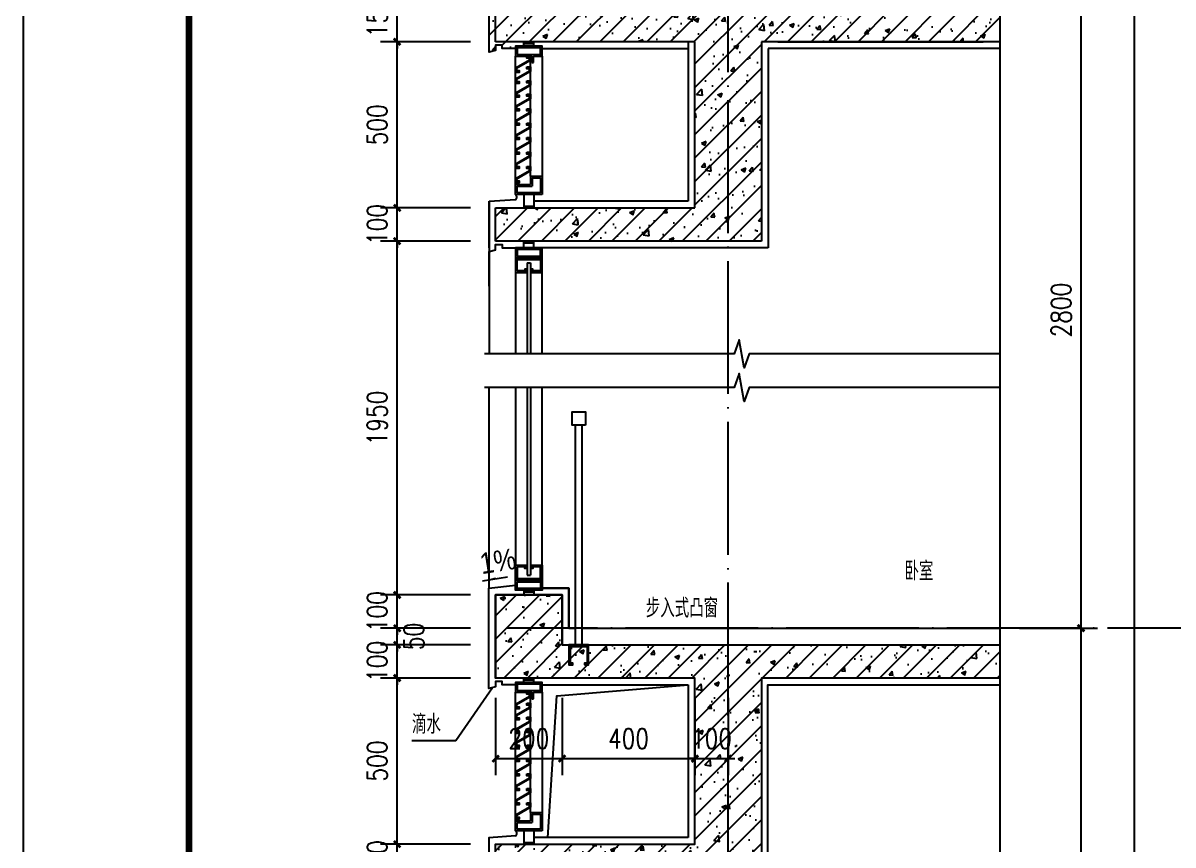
# Model space of a CAD drawing. Extents: x 718358 to 1668613, y -348838 to -159582.
# Drawn here: x 835228 to 838690, y -342008 to -339534 of the extents above; entities that cross this region are included whole.
import ezdxf

# ---------------------------------------------------------------- set-up
doc = ezdxf.new("R2010")
doc.units = 0
doc.header["$LTSCALE"] = 1000
doc.linetypes.add('DOTE', pattern=[2.42, 2, -0.2, 0.02, -0.2])
for name, color, linetype in [('建-可见线', 7, 'Continuous'), ('建-图例填充', 251, 'Continuous'), ('建-图框', 4, 'Continuous'), ('建-墙体', 2, 'Continuous'), ('建-尺寸', 73, 'Continuous'), ('建-引出', 3, 'Continuous'), ('建-影线', 8, 'Continuous'), ('建-房间名', 7, 'Continuous'), ('建-楼梯-护栏', 163, 'Continuous'), ('建-符号', 3, 'Continuous'), ('建-轮廓线', 7, 'Continuous'), ('建-轴网', 14, 'DOTE'), ('建-门窗剖', 4, 'Continuous'), ('建-阳台', 5, 'Continuous')]:
    doc.layers.add(name, color=color, linetype=linetype)
doc.styles.add('_TCH_DIM', font='gt单线西文.shx', dxfattribs={"width": 0.8, "bigfont": 'gt单线中文.shx'})
doc.styles.add('_TCH_SPACE', font='gt单线西文.shx', dxfattribs={"width": 0.8, "height": 5, "bigfont": 'gt单线中文.shx'})
doc.styles.add('DIM_FONT', font='SIMPLEX.shx', dxfattribs={"width": 0.8, "bigfont": 'GBCBIG.shx'})
doc.dimstyles.new('DIMN20', dxfattribs={"dimscale": 0.2, "dimtxt": 300, "dimasz": 100, "dimexe": 250, "dimexo": 300, "dimgap": 150, "dimtad": 1, "dimdec": 0, "dimzin": 0, "dimdsep": 46, "dimtxsty": 'DIM_FONT', "dimblk": 'ARCHTICK', "dimcen": 0.09, "dimdle": 1, "dimclrt": 7, "dimazin": 2, "dimtfac": 1, "dimtdec": 0, "dimtix": 1, "dimtmove": 2, "dimatfit": 3, "dimldrblk": 'ARCHTICK', "dimfxl": 1, "dimtolj": 1, "dimtzin": 0, "dimarcsym": 0})
pattern_1 = [(45, (0, 0), (-35.355339, 35.355339), []), (50, (0, 0), (143.452037, -12.550427), [15, -165]), (355, (0, 0), (-27.750267, 150.438427), [12, -132]), (100.4514, (11.95, -1.05), (115.701876, 137.887908), [12.748038, -140.228422]), (46.1842, (0, 40), (213.44821, -33.103803), [22.5, -247.5]), (96.6356, (17.79, 37.24), (186.93254, 194.823574), [19.12206, -210.3426]), (351.1842, (0, 40), (186.93239, 194.82372), [18, -198]), (21, (20, 30), (119.38141, -80.523778), [15, -165]), (326, (20, 30), (48.663066, 145.03001), [12, -132]), (71.4514, (29.95, 23.29), (168.044526, 64.5061), [12.748038, -140.228422]), (37.5, (0, 0), (2.431971, 66.5787708), [0, -130.4, 0, -134, 0, -132.5]), (7.5, (0, 0), (52.6139075, 78.8823424), [0, -76.4, 0, -127.4, 0, -50.5]), (327.5, (-44.6, 0), (106.7644872, -4.5109743), [0, -50, 0, -156, 0, -207]), (317.5, (-64.6, 0), (116.637234, 20.020996), [0, -65, 0, -103.6, 0, -147])]

# ---------------------------------------------------------------- blocks, each defined once
blk = doc.blocks.new('erff')
at = {"layer": '建-门窗剖'}
for p, q in [((462192.4, 68441.5), (462192.4, 68454.4)), ((462192.4, 68449.4), (462222.4, 68449.4)), ((462222.4, 68441.5), (462222.4, 68454.4)), ((462216.8, 68411.5), (462216.8, 68392.1)), ((462216.8, 68392.1), (462221.2, 68392.1)), ((462221.2, 68392.1), (462221.2, 68411.5))]:
    blk.add_line(p, q, dxfattribs=at)
blk.add_lwpolyline([(462221.2, 68411.5), (462247.4, 68411.5), (462247.4, 68441.5), (462167.4, 68441.5), (462167.4, 68411.5), (462216.8, 68411.5)], dxfattribs=at)
blk.add_lwpolyline([(462172.4, 68416.5), (462242.4, 68416.5), (462242.4, 68436.5), (462172.4, 68436.5)], close=True, dxfattribs=at)
blk = doc.blocks.new('edffd')
at = {"layer": '建-门窗剖'}
for p, q in [((462212.4, 66249.4), (462247.4, 66249.4)), ((462212.4, 66249.4), (462212.4, 66224.4)), ((462217.4, 66244.4), (462242.4, 66244.4)), ((462217.4, 66244.4), (462217.4, 66219.4)), ((462242.4, 66244.4), (462242.4, 66199.4)), ((462247.4, 66249.4), (462247.4, 66194.4)), ((462167.4, 66194.4), (462167.4, 66224.4)), ((462167.4, 66224.4), (462212.4, 66224.4)), ((462172.4, 66199.4), (462172.4, 66219.4)), ((462172.4, 66219.4), (462217.4, 66219.4)), ((462242.4, 66199.4), (462172.4, 66199.4)), ((462247.4, 66194.4), (462167.4, 66194.4)), ((462192.4, 66194.4), (462192.4, 66154.4)), ((462222.4, 66194.4), (462222.4, 66154.4)), ((462192.4, 66159.4), (462222.4, 66159.4))]:
    blk.add_line(p, q, dxfattribs=at)
blk = doc.blocks.new('fghghsadtdsf')
at = {"layer": '建-门窗剖'}
for p, q in [((845546.3, -328368.8), (845546.3, -327981.7)), ((845591.3, -328343.8), (845591.3, -327981.7)), ((845626.3, -327981.7), (845626.3, -328343.8))]:
    blk.add_line(p, q, dxfattribs=at)
for points in [[(845580.3, -327981.7), (845591.3, -327981.7), (845591.3, -327995.2), (845549.3, -328019.4), (845549.3, -328028.2), (845554.3, -328028.2), (845554.3, -328025.2), (845557.3, -328025.2), (845557.3, -328031.2), (845546.3, -328031.2), (845546.3, -328017.7), (845588.3, -327993.5), (845588.3, -327984.7), (845583.3, -327984.7), (845583.3, -327987.7), (845580.3, -327987.7)], [(845580.3, -328014.7), (845591.3, -328014.7), (845591.3, -328028.2), (845549.3, -328052.5), (845549.3, -328061.2), (845554.3, -328061.2), (845554.3, -328058.2), (845557.3, -328058.2), (845557.3, -328064.2), (845546.3, -328064.2), (845546.3, -328050.7), (845588.3, -328026.5), (845588.3, -328017.7), (845583.3, -328017.7), (845583.3, -328020.7), (845580.3, -328020.7)], [(845580.3, -328056.5), (845591.3, -328056.5), (845591.3, -328069.9), (845549.3, -328094.2), (845549.3, -328102.9), (845554.3, -328102.9), (845554.3, -328099.9), (845557.3, -328099.9), (845557.3, -328105.9), (845546.3, -328105.9), (845546.3, -328092.4), (845588.3, -328068.2), (845588.3, -328059.5), (845583.3, -328059.5), (845583.3, -328062.5), (845580.3, -328062.5)], [(845580.3, -328097), (845591.3, -328097), (845591.3, -328110.5), (845549.3, -328134.7), (845549.3, -328143.5), (845554.3, -328143.5), (845554.3, -328140.5), (845557.3, -328140.5), (845557.3, -328146.5), (845546.3, -328146.5), (845546.3, -328133), (845588.3, -328108.8), (845588.3, -328100), (845583.3, -328100), (845583.3, -328103), (845580.3, -328103)], [(845580.3, -328140.5), (845591.3, -328140.5), (845591.3, -328153.9), (845549.3, -328178.2), (845549.3, -328186.9), (845554.3, -328186.9), (845554.3, -328183.9), (845557.3, -328183.9), (845557.3, -328189.9), (845546.3, -328189.9), (845546.3, -328176.5), (845588.3, -328152.2), (845588.3, -328143.5), (845583.3, -328143.5), (845583.3, -328146.5), (845580.3, -328146.5)], [(845580.3, -328183.9), (845591.3, -328183.9), (845591.3, -328197.4), (845549.3, -328221.6), (845549.3, -328230.4), (845554.3, -328230.4), (845554.3, -328227.4), (845557.3, -328227.4), (845557.3, -328233.4), (845546.3, -328233.4), (845546.3, -328219.9), (845588.3, -328195.6), (845588.3, -328186.9), (845583.3, -328186.9), (845583.3, -328189.9), (845580.3, -328189.9)], [(845580.3, -328227.4), (845591.3, -328227.4), (845591.3, -328240.8), (845549.3, -328265.1), (845549.3, -328273.8), (845554.3, -328273.8), (845554.3, -328270.8), (845557.3, -328270.8), (845557.3, -328276.8), (845546.3, -328276.8), (845546.3, -328263.3), (845588.3, -328239.1), (845588.3, -328230.4), (845583.3, -328230.4), (845583.3, -328233.4), (845580.3, -328233.4)], [(845580.3, -328270.8), (845591.3, -328270.8), (845591.3, -328284.3), (845549.3, -328308.5), (845549.3, -328317.3), (845554.3, -328317.3), (845554.3, -328314.3), (845557.3, -328314.3), (845557.3, -328320.3), (845546.3, -328320.3), (845546.3, -328306.8), (845588.3, -328282.5), (845588.3, -328273.8), (845583.3, -328273.8), (845583.3, -328276.8), (845580.3, -328276.8)], [(845580.3, -328314.3), (845591.3, -328314.3), (845591.3, -328327.7), (845549.3, -328352), (845549.3, -328360.7), (845554.3, -328360.7), (845554.3, -328357.7), (845557.3, -328357.7), (845557.3, -328363.7), (845546.3, -328363.7), (845546.3, -328350.2), (845588.3, -328326), (845588.3, -328317.3), (845583.3, -328317.3), (845583.3, -328320.3), (845580.3, -328320.3)]]:
    blk.add_lwpolyline(points, close=True, dxfattribs=at)
at = {"layer": '建-阳台'}
for name, p in [('erff', (383378.9, -396393.2)), ('edffd', (383378.9, -394593.2))]:
    blk.add_blockref(name, p, dxfattribs=at)
blk = doc.blocks.new('4d')
at = {"layer": '建-门窗剖'}
for p, q in [((465583.3, 69315.1), (465593.3, 69315.1)), ((465573.3, 69270.1), (465573.3, 69255.1)), ((465573.3, 69265.1), (465603.3, 69265.1)), ((465603.3, 69270.1), (465603.3, 69255.1))]:
    blk.add_line(p, q, dxfattribs=at)
for points in [[(465553.3, 69340.1), (465553.3, 69305.1), (465623.3, 69305.1), (465623.3, 69340.1), (465600.3, 69340.1), (465600.3, 69335.1), (465595.3, 69335.1), (465595.3, 69345.1), (465628.3, 69345.1), (465628.3, 69300.1), (465548.3, 69300.1), (465548.3, 69345.1), (465581.3, 69345.1), (465581.3, 69335.1), (465576.3, 69335.1), (465576.3, 69340.1)], [(465548.3, 69300.1), (465628.3, 69300.1), (465628.3, 69270.1), (465548.3, 69270.1)], [(465553.3, 69295.1), (465623.3, 69295.1), (465623.3, 69275.1), (465553.3, 69275.1)]]:
    blk.add_lwpolyline(points, close=True, dxfattribs=at)
blk = doc.blocks.new('3daf')
at = {"layer": '建-门窗剖'}
for p, q in [((465603.3, 73038.2), (465573.3, 73038.2)), ((465573.3, 73018.2), (465573.3, 73038.2)), ((465573.3, 73033.2), (465603.3, 73033.2)), ((465603.3, 73018.2), (465603.3, 73038.2))]:
    blk.add_line(p, q, dxfattribs=at)
for points in [[(465548.3, 72988.2), (465628.3, 72988.2), (465628.3, 73018.2), (465548.3, 73018.2)], [(465553.3, 72948.2), (465553.3, 72983.2), (465623.3, 72983.2), (465623.3, 72948.2), (465600.3, 72948.2), (465600.3, 72953.2), (465595.3, 72953.2), (465595.3, 72943.2), (465628.3, 72943.2), (465628.3, 72988.2), (465548.3, 72988.2), (465548.3, 72943.2), (465581.3, 72943.2), (465581.3, 72953.2), (465576.3, 72953.2), (465576.3, 72948.2)], [(465553.3, 72993.2), (465623.3, 72993.2), (465623.3, 73013.2), (465553.3, 73013.2)]]:
    blk.add_lwpolyline(points, close=True, dxfattribs=at)
blk = doc.blocks.new('_ArchTick')
at = {"color": 0, "linetype": 'ByBlock', "const_width": 0.4}
blk.add_lwpolyline([(-0.5, -0.5), (0.5, 0.5)], dxfattribs=at)
blk = doc.blocks.new('*D1737')
at = {"layer": 'Defpoints', "color": 0, "transparency": 16777216}
for p in [(838168.5, -341355.7), (838413.2, -341355.7), (838168.5, -343023.6)]:
    blk.add_point(p, dxfattribs=at)
at = {"layer": '建-尺寸', "color": 0, "lineweight": -2, "transparency": 16777216}
for p, q in [((838228.5, -341355.7), (838463.2, -341355.7)), ((838413.2, -343023.8), (838413.2, -341355.5)), ((838228.5, -343023.6), (838463.2, -343023.6))]:
    blk.add_line(p, q, dxfattribs=at)
at = {"layer": '建-尺寸', "color": 0, "lineweight": -2, "transparency": 16777216, "xscale": 20, "yscale": 20, "zscale": 20}
for p, rotation in [((838413.2, -341355.7), 90), ((838413.2, -343023.6), 270)]:
    blk.add_blockref('_ArchTick', p, dxfattribs=dict(at, rotation=rotation))
at = {"layer": '建-尺寸', "color": 7, "transparency": 16777216, "insert": (838353.2, -342189.7), "char_height": 60, "attachment_point": 5, "rotation": 90, "style": 'DIM_FONT'}
blk.add_mtext('\\A1;2800', dxfattribs=at)
blk = doc.blocks.new('*D1738')
at = {"layer": 'Defpoints', "color": 0, "transparency": 16777216}
for p in [(838168.5, -339440.7), (838413.2, -339440.7), (838168.5, -341355.7)]:
    blk.add_point(p, dxfattribs=at)
at = {"layer": '建-尺寸', "color": 0, "lineweight": -2, "transparency": 16777216}
for p, q in [((838228.5, -339440.7), (838463.2, -339440.7)), ((838413.2, -341355.9), (838413.2, -339440.5)), ((838228.5, -341355.7), (838463.2, -341355.7))]:
    blk.add_line(p, q, dxfattribs=at)
at = {"layer": '建-尺寸', "color": 0, "lineweight": -2, "transparency": 16777216, "xscale": 20, "yscale": 20, "zscale": 20}
for p, rotation in [((838413.2, -339440.7), 90), ((838413.2, -341355.7), 270)]:
    blk.add_blockref('_ArchTick', p, dxfattribs=dict(at, rotation=rotation))
at = {"layer": '建-尺寸', "color": 7, "transparency": 16777216, "insert": (838353.2, -340398.2), "char_height": 60, "attachment_point": 5, "rotation": 90, "style": 'DIM_FONT'}
blk.add_mtext('\\A1;2800', dxfattribs=at)
blk = doc.blocks.new('*D1741')
at = {"layer": 'Defpoints', "color": 0, "transparency": 16777216}
for p in [(838168.5, -339440.7), (838573.2, -339440.7), (838168.5, -346536.6)]:
    blk.add_point(p, dxfattribs=at)
at = {"layer": '建-尺寸', "color": 0, "lineweight": -2, "transparency": 16777216}
for p, q in [((838228.5, -339440.7), (838623.2, -339440.7)), ((838573.2, -339440.5), (838573.2, -342642.6)), ((838573.2, -346536.8), (838573.2, -342904.4)), ((838228.5, -346536.6), (838623.2, -346536.6))]:
    blk.add_line(p, q, dxfattribs=at)
at = {"layer": '建-尺寸', "color": 0, "lineweight": -2, "transparency": 16777216, "xscale": 20, "yscale": 20, "zscale": 20}
for p, rotation in [((838573.2, -339440.7), 90), ((838573.2, -346536.6), 270)]:
    blk.add_blockref('_ArchTick', p, dxfattribs=dict(at, rotation=rotation))
at = {"layer": '建-尺寸', "color": 7, "transparency": 16777216, "insert": (838523.2, -342773.5), "char_height": 60, "attachment_point": 5, "rotation": 90, "style": 'DIM_FONT'}
blk.add_mtext('\\A1;祥各栋立面图', dxfattribs=at)
blk = doc.blocks.new('*D1753')
at = {"layer": 'Defpoints', "color": 0, "transparency": 16777216}
for p in [(836354.4, -342005.7), (836634.9, -342005.7), (836634.9, -342105.7)]:
    blk.add_point(p, dxfattribs=at)
at = {"layer": '建-尺寸', "color": 0, "lineweight": -2, "transparency": 16777216}
for p, q in [((836354.4, -342005.7), (836354.4, -341985.7)), ((836574.9, -342005.7), (836304.4, -342005.7)), ((836354.4, -342105.7), (836354.4, -342005.7)), ((836574.9, -342105.7), (836304.4, -342105.7)), ((836354.4, -342105.7), (836354.4, -342125.7))]:
    blk.add_line(p, q, dxfattribs=at)
at = {"layer": '建-尺寸', "color": 0, "lineweight": -2, "transparency": 16777216, "xscale": 20, "yscale": 20, "zscale": 20}
for p, rotation in [((836354.4, -342005.7), 270), ((836354.4, -342105.7), 90)]:
    blk.add_blockref('_ArchTick', p, dxfattribs=dict(at, rotation=rotation))
at = {"layer": '建-尺寸', "color": 7, "transparency": 16777216, "insert": (836294.4, -342055.7), "char_height": 60, "attachment_point": 5, "rotation": 90, "style": 'DIM_FONT'}
blk.add_mtext('\\A1;100', dxfattribs=at)
blk = doc.blocks.new('*D1754')
at = {"layer": 'Defpoints', "color": 0, "transparency": 16777216}
for p in [(836354.4, -341505.7), (836634.9, -341505.7), (836634.9, -342005.7)]:
    blk.add_point(p, dxfattribs=at)
at = {"layer": '建-尺寸', "color": 0, "lineweight": -2, "transparency": 16777216}
for p, q in [((836574.9, -341505.7), (836304.4, -341505.7)), ((836354.4, -342005.9), (836354.4, -341505.5)), ((836574.9, -342005.7), (836304.4, -342005.7))]:
    blk.add_line(p, q, dxfattribs=at)
at = {"layer": '建-尺寸', "color": 0, "lineweight": -2, "transparency": 16777216, "xscale": 20, "yscale": 20, "zscale": 20}
for p, rotation in [((836354.4, -341505.7), 90), ((836354.4, -342005.7), 270)]:
    blk.add_blockref('_ArchTick', p, dxfattribs=dict(at, rotation=rotation))
at = {"layer": '建-尺寸', "color": 7, "transparency": 16777216, "insert": (836294.4, -341755.7), "char_height": 60, "attachment_point": 5, "rotation": 90, "style": 'DIM_FONT'}
blk.add_mtext('\\A1;500', dxfattribs=at)
blk = doc.blocks.new('*D1755')
at = {"layer": 'Defpoints', "color": 0, "transparency": 16777216}
for p in [(836354.4, -341405.7), (836634.9, -341405.7), (836634.9, -341505.7)]:
    blk.add_point(p, dxfattribs=at)
at = {"layer": '建-尺寸', "color": 0, "lineweight": -2, "transparency": 16777216}
for p, q in [((836574.9, -341405.7), (836304.4, -341405.7)), ((836354.4, -341405.7), (836354.4, -341385.7)), ((836354.4, -341505.7), (836354.4, -341405.7)), ((836574.9, -341505.7), (836304.4, -341505.7)), ((836354.4, -341505.7), (836354.4, -341525.7))]:
    blk.add_line(p, q, dxfattribs=at)
at = {"layer": '建-尺寸', "color": 0, "lineweight": -2, "transparency": 16777216, "xscale": 20, "yscale": 20, "zscale": 20}
for p, rotation in [((836354.4, -341405.7), 270), ((836354.4, -341505.7), 90)]:
    blk.add_blockref('_ArchTick', p, dxfattribs=dict(at, rotation=rotation))
at = {"layer": '建-尺寸', "color": 7, "transparency": 16777216, "insert": (836294.4, -341455.7), "char_height": 60, "attachment_point": 5, "rotation": 90, "style": 'DIM_FONT'}
blk.add_mtext('\\A1;100', dxfattribs=at)
blk = doc.blocks.new('*D1756')
at = {"layer": 'Defpoints', "color": 0, "transparency": 16777216}
for p in [(836354.4, -341355.7), (836634.9, -341355.7), (836634.9, -341405.7)]:
    blk.add_point(p, dxfattribs=at)
at = {"layer": '建-尺寸', "color": 0, "lineweight": -2, "transparency": 16777216}
for p, q in [((836354.4, -341355.7), (836354.4, -341335.7)), ((836574.9, -341355.7), (836304.4, -341355.7)), ((836354.4, -341405.7), (836354.4, -341355.7)), ((836574.9, -341405.7), (836304.4, -341405.7)), ((836354.4, -341405.7), (836354.4, -341425.7))]:
    blk.add_line(p, q, dxfattribs=at)
at = {"layer": '建-尺寸', "color": 0, "lineweight": -2, "transparency": 16777216, "xscale": 20, "yscale": 20, "zscale": 20}
for p, rotation in [((836354.4, -341355.7), 270), ((836354.4, -341405.7), 90)]:
    blk.add_blockref('_ArchTick', p, dxfattribs=dict(at, rotation=rotation))
at = {"layer": '建-尺寸', "color": 7, "transparency": 16777216, "insert": (836404.4, -341380.7), "char_height": 60, "attachment_point": 5, "rotation": 90, "style": 'DIM_FONT'}
blk.add_mtext('\\A1;50', dxfattribs=at)
blk = doc.blocks.new('*D1757')
at = {"layer": 'Defpoints', "color": 0, "transparency": 16777216}
for p in [(836354.4, -341255.7), (836634.9, -341255.7), (836634.9, -341355.7)]:
    blk.add_point(p, dxfattribs=at)
at = {"layer": '建-尺寸', "color": 0, "lineweight": -2, "transparency": 16777216}
for p, q in [((836354.4, -341255.7), (836354.4, -341235.7)), ((836574.9, -341255.7), (836304.4, -341255.7)), ((836354.4, -341355.7), (836354.4, -341255.7)), ((836574.9, -341355.7), (836304.4, -341355.7)), ((836354.4, -341355.7), (836354.4, -341375.7))]:
    blk.add_line(p, q, dxfattribs=at)
at = {"layer": '建-尺寸', "color": 0, "lineweight": -2, "transparency": 16777216, "xscale": 20, "yscale": 20, "zscale": 20}
for p, rotation in [((836354.4, -341255.7), 270), ((836354.4, -341355.7), 90)]:
    blk.add_blockref('_ArchTick', p, dxfattribs=dict(at, rotation=rotation))
at = {"layer": '建-尺寸', "color": 7, "transparency": 16777216, "insert": (836294.4, -341305.7), "char_height": 60, "attachment_point": 5, "rotation": 90, "style": 'DIM_FONT'}
blk.add_mtext('\\A1;100', dxfattribs=at)
blk = doc.blocks.new('*D1758')
at = {"layer": 'Defpoints', "color": 0, "transparency": 16777216}
for p in [(836354.4, -340190.7), (836634.9, -340190.7), (836634.9, -341255.7)]:
    blk.add_point(p, dxfattribs=at)
at = {"layer": '建-尺寸', "color": 0, "lineweight": -2, "transparency": 16777216}
for p, q in [((836574.9, -340190.7), (836304.4, -340190.7)), ((836354.4, -341255.9), (836354.4, -340190.5)), ((836574.9, -341255.7), (836304.4, -341255.7))]:
    blk.add_line(p, q, dxfattribs=at)
at = {"layer": '建-尺寸', "color": 0, "lineweight": -2, "transparency": 16777216, "xscale": 20, "yscale": 20, "zscale": 20}
for p, rotation in [((836354.4, -340190.7), 90), ((836354.4, -341255.7), 270)]:
    blk.add_blockref('_ArchTick', p, dxfattribs=dict(at, rotation=rotation))
at = {"layer": '建-尺寸', "color": 7, "transparency": 16777216, "insert": (836294.4, -340723.2), "char_height": 60, "attachment_point": 5, "rotation": 90, "style": 'DIM_FONT'}
blk.add_mtext('\\A1;1950', dxfattribs=at)
blk = doc.blocks.new('*D1759')
at = {"layer": 'Defpoints', "color": 0, "transparency": 16777216}
for p in [(836354.4, -340090.7), (836634.9, -340090.7), (836634.9, -340190.7)]:
    blk.add_point(p, dxfattribs=at)
at = {"layer": '建-尺寸', "color": 0, "lineweight": -2, "transparency": 16777216}
for p, q in [((836574.9, -340090.7), (836304.4, -340090.7)), ((836354.4, -340090.7), (836354.4, -340070.7)), ((836354.4, -340190.7), (836354.4, -340090.7)), ((836574.9, -340190.7), (836304.4, -340190.7)), ((836354.4, -340190.7), (836354.4, -340210.7))]:
    blk.add_line(p, q, dxfattribs=at)
at = {"layer": '建-尺寸', "color": 0, "lineweight": -2, "transparency": 16777216, "xscale": 20, "yscale": 20, "zscale": 20}
for p, rotation in [((836354.4, -340090.7), 270), ((836354.4, -340190.7), 90)]:
    blk.add_blockref('_ArchTick', p, dxfattribs=dict(at, rotation=rotation))
at = {"layer": '建-尺寸', "color": 7, "transparency": 16777216, "insert": (836294.4, -340140.7), "char_height": 60, "attachment_point": 5, "rotation": 90, "style": 'DIM_FONT'}
blk.add_mtext('\\A1;100', dxfattribs=at)
blk = doc.blocks.new('*D1760')
at = {"layer": 'Defpoints', "color": 0, "transparency": 16777216}
for p in [(836354.4, -339590.7), (836634.9, -339590.7), (836634.9, -340090.7)]:
    blk.add_point(p, dxfattribs=at)
at = {"layer": '建-尺寸', "color": 0, "lineweight": -2, "transparency": 16777216}
for p, q in [((836574.9, -339590.7), (836304.4, -339590.7)), ((836354.4, -340090.9), (836354.4, -339590.5)), ((836574.9, -340090.7), (836304.4, -340090.7))]:
    blk.add_line(p, q, dxfattribs=at)
at = {"layer": '建-尺寸', "color": 0, "lineweight": -2, "transparency": 16777216, "xscale": 20, "yscale": 20, "zscale": 20}
for p, rotation in [((836354.4, -339590.7), 90), ((836354.4, -340090.7), 270)]:
    blk.add_blockref('_ArchTick', p, dxfattribs=dict(at, rotation=rotation))
at = {"layer": '建-尺寸', "color": 7, "transparency": 16777216, "insert": (836294.4, -339840.7), "char_height": 60, "attachment_point": 5, "rotation": 90, "style": 'DIM_FONT'}
blk.add_mtext('\\A1;500', dxfattribs=at)
blk = doc.blocks.new('*D1761')
at = {"layer": 'Defpoints', "color": 0, "transparency": 16777216}
for p in [(836354.4, -339440.7), (836634.9, -339440.7), (836634.9, -339590.7)]:
    blk.add_point(p, dxfattribs=at)
at = {"layer": '建-尺寸', "color": 0, "lineweight": -2, "transparency": 16777216}
for p, q in [((836574.9, -339440.7), (836304.4, -339440.7)), ((836354.4, -339440.7), (836354.4, -339420.7)), ((836354.4, -339590.7), (836354.4, -339440.7)), ((836574.9, -339590.7), (836304.4, -339590.7)), ((836354.4, -339590.7), (836354.4, -339610.7))]:
    blk.add_line(p, q, dxfattribs=at)
at = {"layer": '建-尺寸', "color": 0, "lineweight": -2, "transparency": 16777216, "xscale": 20, "yscale": 20, "zscale": 20}
for p, rotation in [((836354.4, -339440.7), 270), ((836354.4, -339590.7), 90)]:
    blk.add_blockref('_ArchTick', p, dxfattribs=dict(at, rotation=rotation))
at = {"layer": '建-尺寸', "color": 7, "transparency": 16777216, "insert": (836294.4, -339515.7), "char_height": 60, "attachment_point": 5, "rotation": 90, "style": 'DIM_FONT'}
blk.add_mtext('\\A1;150', dxfattribs=at)
blk = doc.blocks.new('*D1771')
at = {"layer": 'Defpoints', "color": 0, "transparency": 16777216}
for p in [(836650.8, -341505.7), (836850.9, -341505.7), (836850.9, -341748.2)]:
    blk.add_point(p, dxfattribs=at)
at = {"layer": '建-尺寸', "color": 0, "lineweight": -2, "transparency": 16777216}
for p, q in [((836650.8, -341565.7), (836650.8, -341798.2)), ((836850.9, -341565.7), (836850.9, -341798.2)), ((836650.6, -341748.2), (836851.1, -341748.2))]:
    blk.add_line(p, q, dxfattribs=at)
at = {"layer": '建-尺寸', "color": 0, "lineweight": -2, "transparency": 16777216, "xscale": 20, "yscale": 20, "zscale": 20, "rotation": 180}
blk.add_blockref('_ArchTick', (836650.8, -341748.2), dxfattribs=at)
at = {"layer": '建-尺寸', "color": 0, "lineweight": -2, "transparency": 16777216, "xscale": 20, "yscale": 20, "zscale": 20}
blk.add_blockref('_ArchTick', (836850.9, -341748.2), dxfattribs=at)
at = {"layer": '建-尺寸', "color": 7, "transparency": 16777216, "insert": (836750.8, -341688.2), "char_height": 60, "attachment_point": 5, "style": 'DIM_FONT'}
blk.add_mtext('\\A1;200', dxfattribs=at)
blk = doc.blocks.new('*D1772')
at = {"layer": 'Defpoints', "color": 0, "transparency": 16777216}
for p in [(836850.9, -341505.7), (837250.8, -341505.7), (837250.8, -341748.2)]:
    blk.add_point(p, dxfattribs=at)
at = {"layer": '建-尺寸', "color": 0, "lineweight": -2, "transparency": 16777216}
for p, q in [((836850.9, -341565.7), (836850.9, -341798.2)), ((837250.8, -341565.7), (837250.8, -341798.2)), ((836850.7, -341748.2), (837251, -341748.2))]:
    blk.add_line(p, q, dxfattribs=at)
at = {"layer": '建-尺寸', "color": 0, "lineweight": -2, "transparency": 16777216, "xscale": 20, "yscale": 20, "zscale": 20, "rotation": 180}
blk.add_blockref('_ArchTick', (836850.9, -341748.2), dxfattribs=at)
at = {"layer": '建-尺寸', "color": 0, "lineweight": -2, "transparency": 16777216, "xscale": 20, "yscale": 20, "zscale": 20}
blk.add_blockref('_ArchTick', (837250.8, -341748.2), dxfattribs=at)
at = {"layer": '建-尺寸', "color": 7, "transparency": 16777216, "insert": (837050.8, -341688.2), "char_height": 60, "attachment_point": 5, "style": 'DIM_FONT'}
blk.add_mtext('\\A1;400', dxfattribs=at)
blk = doc.blocks.new('*D1773')
at = {"layer": 'Defpoints', "color": 0, "transparency": 16777216}
for p in [(837250.8, -341505.7), (837350.9, -341505.7), (837350.9, -341748.2)]:
    blk.add_point(p, dxfattribs=at)
at = {"layer": '建-尺寸', "color": 0, "lineweight": -2, "transparency": 16777216}
for p, q in [((837250.8, -341565.7), (837250.8, -341798.2)), ((837350.9, -341565.7), (837350.9, -341798.2)), ((837250.8, -341748.2), (837230.8, -341748.2)), ((837250.8, -341748.2), (837350.9, -341748.2)), ((837350.9, -341748.2), (837370.9, -341748.2))]:
    blk.add_line(p, q, dxfattribs=at)
at = {"layer": '建-尺寸', "color": 0, "lineweight": -2, "transparency": 16777216, "xscale": 20, "yscale": 20, "zscale": 20}
blk.add_blockref('_ArchTick', (837250.8, -341748.2), dxfattribs=at)
at = {"layer": '建-尺寸', "color": 0, "lineweight": -2, "transparency": 16777216, "xscale": 20, "yscale": 20, "zscale": 20, "rotation": 180}
blk.add_blockref('_ArchTick', (837350.9, -341748.2), dxfattribs=at)
at = {"layer": '建-尺寸', "color": 7, "transparency": 16777216, "insert": (837300.8, -341688.2), "char_height": 60, "attachment_point": 5, "style": 'DIM_FONT'}
blk.add_mtext('\\A1;100', dxfattribs=at)

msp = doc.modelspace()

# ---------------------------------------------------------------- hatches: boundary and pattern name
at = {"layer": '建-图例填充'}
h = msp.add_hatch(dxfattribs=at)
h.set_pattern_fill('钢筋混凝土', color=256, scale=20, style=0)
h.set_pattern_definition(pattern_1)
edge = h.paths.add_edge_path()
edge.add_line((837450.9, -339590.7), (838168.5, -339590.7))
edge.add_line((838168.5, -339590.7), (838168.5, -339490.7))
edge.add_line((838168.5, -339490.7), (837400.9, -339490.7))
edge.add_line((837400.9, -339490.7), (837400.9, -339345.6))
edge.add_line((837400.9, -339345.6), (838168.5, -339354.6))
edge.add_line((838168.5, -339354.6), (838168.5, -339339.4))
edge.add_line((838168.5, -339339.4), (837720.7, -339335.3))
edge.add_line((837720.7, -339335.3), (837700.8, -339324.8))
edge.add_line((837700.8, -339324.8), (837465.6, -339320.5))
edge.add_arc((837469.9, -339267.4), 53.3, 174.0788, 265.4088, ccw=False)
edge.add_line((837416.9, -339261.9), (837416.9, -338996.8))
edge.add_line((837416.9, -338996.8), (837408.9, -338960.3))
edge.add_line((837408.9, -338960.3), (837408.9, -338954.7))
edge.add_line((837408.9, -338954.7), (837400.9, -338954.7))
edge.add_line((837400.9, -338954.7), (837400.9, -338949.7))
edge.add_line((837400.9, -338949.7), (837408.9, -338949.7))
edge.add_line((837408.9, -338949.7), (837408.9, -338946.8))
edge.add_line((837408.9, -338946.8), (837401.3, -338946.8))
edge.add_line((837401.3, -338946.8), (837401.3, -338941.8))
edge.add_arc((837401.5, -338938.8), 3, 267.1231, 360)
edge.add_line((837404.5, -338938.8), (837404.5, -338930.3))
edge.add_line((837404.5, -338930.3), (837359.2, -338928.7))
edge.add_line((837359.2, -338928.7), (837404.5, -338927.1))
edge.add_line((837404.5, -338927.1), (837404.5, -338921.1))
edge.add_arc((837401.5, -338921.1), 3, 0, 92.8769)
edge.add_line((837401.3, -338918.1), (837401.3, -338913.1))
edge.add_line((837401.3, -338913.1), (837408.9, -338913.1))
edge.add_line((837408.9, -338913.1), (837408.9, -338909.7))
edge.add_line((837408.9, -338909.7), (837400.9, -338909.7))
edge.add_line((837400.9, -338909.7), (837400.9, -338904.7))
edge.add_line((837400.9, -338904.7), (837430.8, -338904.7))
edge.add_line((837430.8, -338904.7), (837430.8, -338954.7))
edge.add_line((837430.8, -338954.7), (837408.9, -338954.7))
edge.add_line((837408.9, -338954.7), (837408.9, -338960.3))
edge.add_line((837408.9, -338960.3), (837412.9, -338978.9))
edge.add_line((837412.9, -338978.9), (837420.9, -338978.9))
edge.add_line((837420.9, -338978.9), (837455, -338932.4))
edge.add_line((837455, -338932.4), (837420.9, -338831.9))
edge.add_line((837420.9, -338831.9), (837420.9, -338023.3))
edge.add_line((837420.9, -338023.3), (837230.9, -338005.6))
edge.add_line((837230.9, -338005.6), (837230.9, -339413.5))
edge.add_line((837230.9, -339413.5), (836630.9, -339420.7))
edge.add_line((836630.9, -339420.7), (836630.9, -339622.3))
edge.add_line((836630.9, -339622.3), (836650.9, -339617.2))
edge.add_line((836650.9, -339617.2), (836650.9, -339610.7))
edge.add_line((836650.9, -339610.7), (836650.9, -339600.7))
edge.add_line((836650.9, -339600.7), (836670.9, -339600.7))
edge.add_line((836670.9, -339600.7), (836670.9, -339610.7))
edge.add_line((836670.9, -339610.7), (836710.9, -339610.7))
edge.add_line((836710.9, -339610.7), (836710.9, -339603.6))
edge.add_line((836710.9, -339603.6), (836735.9, -339603.6))
edge.add_line((836735.9, -339603.6), (836735.9, -339590.7))
edge.add_line((836735.9, -339590.7), (837250.9, -339590.7))
edge.add_line((837250.9, -339590.7), (837250.9, -340090.7))
edge.add_line((837250.9, -340090.7), (836650.9, -340090.7))
edge.add_line((836650.9, -340090.7), (836650.9, -340190.7))
edge.add_line((836650.9, -340190.7), (836735.8, -340190.7))
edge.add_line((836735.8, -340190.7), (836765.8, -340190.7))
edge.add_line((836765.8, -340190.7), (837450.9, -340190.7))
edge.add_line((837450.9, -340190.7), (837450.9, -339590.7))
h = msp.add_hatch(dxfattribs=at)
h.set_pattern_fill('钢筋混凝土', color=256, scale=20, style=0)
h.set_pattern_definition(pattern_1)
h.paths.add_polyline_path([(837450.8, -341505.7), (838168.5, -341505.7), (838168.5, -341405.7), (836930.9, -341405.7), (836930.9, -341465.7), (836918.4, -341465.7), (836918.4, -341460.7), (836925.9, -341460.7), (836925.9, -341410.7), (836875.9, -341410.7), (836875.9, -341460.7), (836883.4, -341460.7), (836883.4, -341465.7), (836870.9, -341465.7), (836870.9, -341405.7), (836850.8, -341405.7), (836850.8, -341255.7), (836650.9, -341255.7), (836650.9, -341505.7), (837250.8, -341505.7), (837250.8, -342005.7), (836650.8, -342005.7), (836650.8, -342105.7), (837450.8, -342105.7)])
at = {"layer": '建-符号'}
msp.add_hatch(color=256, dxfattribs=at).paths.add_polyline_path([(836611.5, -341214.1), (836651, -341207.8), (836650.2, -341202.6)])
msp.add_hatch(color=256, dxfattribs=at).paths.add_polyline_path([(836611.5, -341214.1), (836651, -341207.8), (836650.2, -341202.6)])
msp.add_hatch(color=256, dxfattribs=at).paths.add_polyline_path([(836611.5, -341214.1), (836651, -341207.8), (836650.2, -341202.6)])
msp.add_hatch(color=256, dxfattribs=at).paths.add_polyline_path([(836611.5, -341214.1), (836651, -341207.8), (836650.2, -341202.6)])

# ---------------------------------------------------------------- linework, layer by layer
at = {"layer": '建-可见线'}
for p, q in [((836790.9, -339610.7), (837230.9, -339610.7)), ((837230.9, -339590.7), (837230.9, -340040.7)), ((837230.9, -339610.7), (837230.9, -340070.7)), ((838168.5, -339610.7), (837470.9, -339610.7)), ((838168.5, -339610.7), (837470.9, -339610.7)), ((837470.9, -339610.7), (837470.9, -340210.7)), ((836630.9, -340070.7), (836630.9, -340222.3)), ((837230.9, -340070.7), (836765.9, -340070.7)), ((837470.9, -340210.7), (836770.9, -340210.7)), ((836790.8, -341525.7), (837230.8, -341525.7)), ((837230.8, -341525.7), (837230.8, -341985.7)), ((837230.8, -341985.7), (836765.8, -341985.7))]:
    msp.add_line(p, q, dxfattribs=at)
for points in [[(836710.9, -339610.7), (836670.9, -339610.7), (836670.9, -339600.7), (836650.9, -339600.7), (836650.9, -339610.7), (836650.9, -339617.2), (836630.9, -339622.3), (836630.9, -339622.3), (836630.9, -339420.7), (837230.9, -339413.5), (837230.9, -338005.6)], [(836630.9, -340210.7), (836630.9, -340210.7), (836630.9, -340070.7)], [(836630.9, -340210.7), (836630.9, -340222.3), (836650.9, -340217.2), (836650.9, -340210.7), (836650.9, -340200.7), (836670.9, -340200.7), (836670.9, -340210.7), (836690.9, -340210.7)], [(836670.9, -340210.7), (836710.8, -340210.7)], [(836710.8, -341525.7), (836670.8, -341525.7), (836670.8, -341515.7), (836650.8, -341515.7), (836650.8, -341525.7), (836650.8, -341532.3), (836630.8, -341537.4), (836630.8, -341537.4), (836630.8, -341235.7), (836710.8, -341225.7)], [(836790.8, -341235.7), (836870.8, -341235.7), (836870.8, -341355.7), (836890.8, -341355.7)], [(836790.8, -341235.7), (836870.8, -341235.7), (836870.8, -341355.7), (836890.8, -341355.7)], [(836910.8, -341355.7), (838168.5, -341355.7)], [(836910.8, -341355.7), (838168.5, -341355.7)], [(836770.8, -342125.7), (837470.8, -342125.7), (837470.8, -341525.7), (838168.5, -341525.7)], [(836710.8, -341980.7), (836630.8, -341986.4), (836630.8, -342137.4), (836650.8, -342132.3), (836650.8, -342125.7), (836650.8, -342115.7), (836670.8, -342115.7), (836670.8, -342125.7), (836670.8, -342125.7), (836710.8, -342125.7)]]:
    msp.add_lwpolyline(points, dxfattribs=at)
at = {"layer": '建-图例填充'}
msp.add_lwpolyline([(836808.1, -341985.7), (836835.4, -341559.2), (837230.8, -341525.7)], dxfattribs=at)
at = {"layer": '建-图框'}
msp.add_lwpolyline([(835227.9, -348837.6), (852047.9, -348837.6), (852047.9, -336957.6), (835227.9, -336957.6)], close=True, dxfattribs=at)
at = {"layer": '建-图框', "const_width": 20}
msp.add_lwpolyline([(835727.9, -348637.6), (851847.9, -348637.6), (851847.9, -337157.6), (835727.9, -337157.6)], close=True, dxfattribs=at)
at = {"layer": '建-墙体'}
for p, q in [((836650.9, -339590.7), (836650.9, -339440.7)), ((837250.9, -339590.7), (836650.9, -339590.7)), ((837250.9, -340090.7), (837250.9, -339590.7)), ((838168.5, -339590.7), (837450.9, -339590.7)), ((838168.5, -339590.7), (837450.9, -339590.7)), ((837450.9, -339590.7), (837450.9, -340190.7)), ((837500.9, -339590.7), (838118.4, -339590.7)), ((836650.9, -340190.7), (836650.9, -340090.7)), ((836650.9, -340090.7), (837250.9, -340090.7)), ((837450.9, -340190.7), (836650.9, -340190.7)), ((836850.9, -341255.7), (836650.9, -341255.7)), ((836650.9, -341255.7), (836650.9, -341505.7)), ((836850.9, -341255.7), (836650.9, -341255.7)), ((836850.9, -341405.7), (836850.9, -341255.7)), ((836850.9, -341405.7), (836850.9, -341255.7))]:
    msp.add_line(p, q, dxfattribs=at)
for points in [[(838168.5, -341505.7), (837450.8, -341505.7), (837450.8, -342105.7), (836650.8, -342105.7), (836650.8, -342005.7), (837250.8, -342005.7), (837250.8, -341505.7), (836650.8, -341505.7), (836650.8, -341255.7), (836850.8, -341255.7), (836850.8, -341405.7), (836870.8, -341405.7)], [(836930.8, -341405.7), (838168.5, -341405.7)], [(836930.8, -341405.7), (838168.5, -341405.7)]]:
    msp.add_lwpolyline(points, dxfattribs=at)
at = {"layer": '建-引出'}
for p, q in [((836640.9, -341534.8), (836531.2, -341694.4)), ((836531.2, -341694.4), (836399, -341694.4))]:
    msp.add_line(p, q, dxfattribs=at)
at = {"layer": '建-影线', "color": 253}
for p, q in [((836630.9, -340222.3), (836630.9, -340529.9)), ((836630.8, -340631.6), (836630.8, -341235.7))]:
    msp.add_line(p, q, dxfattribs=at)
at = {"layer": '建-楼梯-护栏', "ltscale": 0.08}
for p, q in [((836890.9, -341405.7), (836890.9, -340744.7)), ((836910.9, -341405.7), (836910.9, -340744.7))]:
    msp.add_line(p, q, dxfattribs=at)
for points in [[(836920.9, -340744.7), (836880.9, -340744.7), (836880.9, -340704.7), (836920.9, -340704.7)], [(836918.4, -341465.7), (836930.9, -341465.7), (836930.9, -341405.7), (836870.9, -341405.7), (836870.9, -341465.7), (836883.4, -341465.7), (836883.4, -341460.7), (836875.9, -341460.7), (836875.9, -341410.7), (836925.9, -341410.7), (836925.9, -341460.7), (836918.4, -341460.7)]]:
    msp.add_lwpolyline(points, close=True, dxfattribs=at)
at = {"layer": '建-符号'}
for points in [[(838168.5, -337900.1), (838168.5, -342398.9), (838210.5, -342414.1), (838126.5, -342429), (838168.5, -342443.9), (838168.5, -346942.6)], [(838165.9, -340529.9), (837413.9, -340529.9), (837398.6, -340571.9), (837383.8, -340487.9), (837368.9, -340529.9), (836616.9, -340529.9)], [(838166, -340631.6), (837413.9, -340631.6), (837398.7, -340673.6), (837383.8, -340589.6), (837368.9, -340631.6), (836616.9, -340631.6)], [(836686.3, -341202.3), (836611.5, -341214.1)], [(836686.3, -341202.3), (836611.5, -341214.1)], [(836686.3, -341202.3), (836611.5, -341214.1)], [(836686.3, -341202.3), (836611.5, -341214.1)]]:
    msp.add_lwpolyline(points, dxfattribs=at)
at = {"layer": '建-轮廓线'}
for p, q in [((836630.9, -340070.7), (836710.9, -340065.7)), ((836870.9, -341235.7), (836790.9, -341235.7)), ((836870.9, -341235.7), (836790.9, -341235.7)), ((836870.9, -341355.7), (836870.9, -341235.7)), ((836870.9, -341355.7), (836870.9, -341235.7))]:
    msp.add_line(p, q, dxfattribs=at)
at = {"layer": '建-轮廓线', "color": 253}
msp.add_line((836630.8, -340222.3), (836630.8, -340326.3), dxfattribs=at)
at = {"layer": '建-轮廓线'}
msp.add_lwpolyline([(836890.9, -341355.7), (836870.9, -341355.7), (836870.9, -341235.7), (836790.9, -341235.7)], dxfattribs=at)
msp.add_lwpolyline([(836890.9, -341355.7), (836870.9, -341355.7), (836870.9, -341235.7), (836790.9, -341235.7)], dxfattribs=at)
msp.add_lwpolyline([(836890.9, -341355.7), (836870.9, -341355.7), (836870.9, -341235.7), (836790.9, -341235.7)], dxfattribs=at)
msp.add_lwpolyline([(836890.9, -341355.7), (836870.9, -341355.7), (836870.9, -341235.7), (836790.9, -341235.7)], dxfattribs=at)
for centre in [(836705.4, -340058.2), (836705.4, -341973.2)]:
    msp.add_arc(centre, 9.28, 306.0642, 53.9358, dxfattribs=at)
at = {"layer": '建-轴网', "ltscale": 0.2}
for p, q in [((837350.9, -346942.6), (837350.9, -337850.1)), ((842765.3, -341355.7), (836685, -341355.7))]:
    msp.add_line(p, q, dxfattribs=at)
at = {"layer": '建-门窗剖'}
for p, q in [((836745.8, -340255.7), (836745.8, -340529.9)), ((836745.8, -340255.7), (836755.8, -340255.7)), ((836755.8, -340255.7), (836755.8, -340529.9)), ((836710.8, -340285.7), (836710.8, -340529.9)), ((836790.8, -340529.9), (836790.8, -340285.7)), ((836710.9, -340631.6), (836710.9, -341165.7)), ((836745.9, -340631.6), (836745.9, -341195.7)), ((836755.9, -340631.6), (836755.9, -341195.7)), ((836790.9, -341210.7), (836790.9, -340631.6))]:
    msp.add_line(p, q, dxfattribs=at)

# ---------------------------------------------------------------- block references
at = {"layer": '建-可见线'}
for p in [(-8835.5, -11651.9), (-8835.5, -13567)]:
    msp.add_blockref('fghghsadtdsf', p, dxfattribs=at)
at = {"layer": '建-阳台'}
for name, p in [('3daf', (371162.5, -413228.8)), ('4d', (371162.6, -410510.9)), ('4d', (371162.6, -410510.9)), ('4d', (371162.6, -410510.9)), ('4d', (371162.6, -410510.9))]:
    msp.add_blockref(name, p, dxfattribs=at)

# ---------------------------------------------------------------- texts
at = {"layer": '建-引出', "color": 7, "style": '_TCH_DIM', "width": 0.8}
msp.add_text('步入式凸窗', height=57.32, dxfattribs=at).set_placement((837102.9, -341323.7))
msp.add_text('步入式凸窗', height=57.32, dxfattribs=at).set_placement((837102.9, -341323.7))
at = {"layer": '建-引出', "style": '_TCH_DIM', "width": 0.8}
msp.add_text('滴水', height=57.32, dxfattribs=at).set_placement((836399, -341673.4))
at = {"layer": '建-房间名', "style": '_TCH_SPACE', "width": 0.8}
msp.add_text('卧室', height=57.32, dxfattribs=at).set_placement((837881.7, -341212.3))
msp.add_text('卧室', height=57.32, dxfattribs=at).set_placement((837881.7, -341212.3))
at = {"layer": '建-符号', "style": '_TCH_DIM', "width": 0.888889}
msp.add_text('1%', height=63, rotation=9.0086, dxfattribs=at).set_placement((836608.8, -341193.3))
msp.add_text('1%', height=63, rotation=9.0086, dxfattribs=at).set_placement((836608.8, -341193.3))
msp.add_text('1%', height=63, rotation=9.0086, dxfattribs=at).set_placement((836608.8, -341193.3))
msp.add_text('1%', height=63, rotation=9.0086, dxfattribs=at).set_placement((836608.8, -341193.3))

# ---------------------------------------------------------------- dimensions: what is measured, and where the dimension line sits
at = {"layer": '建-尺寸'}
for p1, p2, distance, picture, middle in [((836634.9, -339590.7), (836634.9, -339440.7), 280.4, '*D1761', (836294.4, -339515.7)), ((836634.9, -340090.7), (836634.9, -339590.7), 280.4, '*D1760', (836294.4, -339840.7)), ((836634.9, -340190.7), (836634.9, -340090.7), 280.4, '*D1759', (836294.4, -340140.7)), ((836634.9, -341355.7), (836634.9, -341255.7), 280.4, '*D1757', (836294.4, -341305.7)), ((836634.9, -341505.7), (836634.9, -341405.7), 280.4, '*D1755', (836294.4, -341455.7)), ((836634.9, -342005.7), (836634.9, -341505.7), 280.4, '*D1754', (836294.4, -341755.7)), ((836650.8, -341505.7), (836850.9, -341505.7), -242.5, '*D1771', (836750.8, -341688.2)), ((836850.9, -341505.7), (837250.8, -341505.7), -242.5, '*D1772', (837050.8, -341688.2)), ((837250.8, -341505.7), (837350.9, -341505.7), -242.5, '*D1773', (837300.8, -341688.2)), ((836634.9, -342105.7), (836634.9, -342005.7), 280.4, '*D1753', (836294.4, -342055.7))]:
    dim = msp.add_aligned_dim(p1=p1, p2=p2, distance=distance, dimstyle='DIMN20', dxfattribs=at)
    dim.commit()
    dim.dimension.update_dxf_attribs({"geometry": picture, "text_midpoint": middle})
for p1, p2, distance, text, picture, middle in [((838168.5, -341355.7), (838168.5, -339440.7), -244.7, '2800', '*D1738', (838353.2, -340398.2)), ((836634.9, -341255.7), (836634.9, -340190.7), 280.4, '1950', '*D1758', (836294.4, -340723.2)), ((838168.5, -343023.6), (838168.5, -341355.7), -244.7, '2800', '*D1737', (838353.2, -342189.7))]:
    dim = msp.add_aligned_dim(p1=p1, p2=p2, distance=distance, text=text, dimstyle='DIMN20', dxfattribs=at)
    dim.commit()
    dim.dimension.update_dxf_attribs({"geometry": picture, "text_midpoint": middle})
dim = msp.add_linear_dim(base=(838573.2, -339440.7), p1=(838168.5, -346536.6), p2=(838168.5, -339440.7), angle=90, text='祥各栋立面图', dimstyle='DIMN20', dxfattribs=at)
dim.commit()
dim.dimension.update_dxf_attribs({"geometry": '*D1741', "text_midpoint": (838523.2, -342773.5), "dimtype": 161})
dim = msp.add_linear_dim(base=(836354.4, -341355.7), p1=(836634.9, -341405.7), p2=(836634.9, -341355.7), angle=90, dimstyle='DIMN20', dxfattribs=at)
dim.commit()
dim.dimension.update_dxf_attribs({"geometry": '*D1756', "text_midpoint": (836404.4, -341380.7), "dimtype": 161})

doc.saveas('drawing.dxf')
